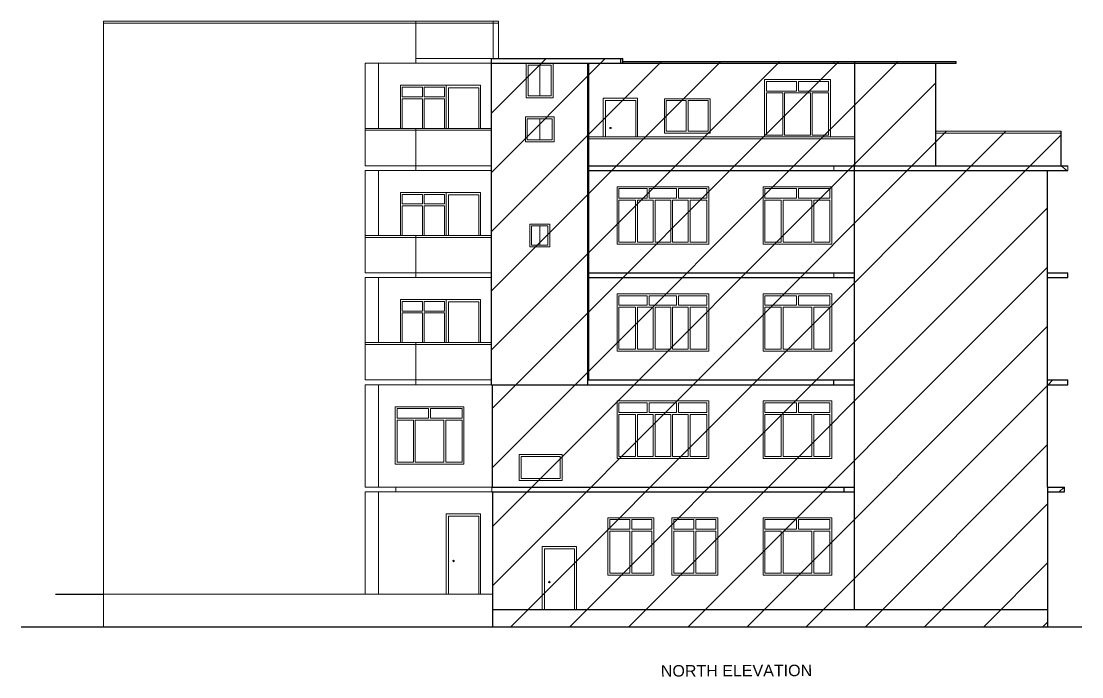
# Model space of a CAD drawing. Header units: inches. Extents: x 4069 to 291496, y -47643 to 12535.
# Drawn here: x 141059 to 142169, y -24238 to -23552 of the extents above; entities that cross this region are included whole.
import ezdxf

# ---------------------------------------------------------------- set-up
doc = ezdxf.new("R2010")
doc.units = ezdxf.units.IN
doc.header["$LTSCALE"] = 5
doc.header["$MEASUREMENT"] = 0
for name, color, linetype, lineweight in [('A-WALL', 7, 'Continuous', 9), ('DOOR', 62, 'Continuous', 0), ('Railing', 43, 'Continuous', 18), ('win', 5, 'Continuous', 18)]:
    doc.layers.add(name, color=color, linetype=linetype, lineweight=lineweight)
doc.layers.add('column', color=4, linetype='Continuous')
doc.layers.add('WALL', color=7, linetype='Continuous')
doc.styles.add('DIMTEXT', font='arial.ttf', dxfattribs={"height": 8})

msp = doc.modelspace()

# ---------------------------------------------------------------- hatches: boundary and pattern name
at = {"layer": 'WALL', "linetype": 'ByBlock', "ltscale": 5, "true_color": 0xf8991e}
h = msp.add_hatch(dxfattribs=at)
h.set_pattern_fill('ANSI31', color=30, scale=350)
h.set_pattern_definition([(45, (134297.833, -20012.41), (-30.93592, 30.93592), [])])
h.paths.add_polyline_path([(141551.19179, -23591.376), (141551.19179, -23932.376), (141552.04474, -23932.376), (141552.04475, -24185.376), (142132.79784, -24185.376), (142132.79784, -24044.376), (142150.71991, -24044.376), (142150.71991, -24039.376), (142132.79784, -24039.376), (142132.79784, -23932.376), (142154.30432, -23932.376), (142154.30432, -23927.376), (142132.79784, -23927.376), (142132.79784, -23820.376), (142154.30432, -23820.376), (142154.30432, -23815.376), (142132.79784, -23815.376), (142132.79784, -23708.376), (142147.13549, -23708.376), (142154.30432, -23708.376), (142154.30432, -23703.376), (142147.13549, -23703.376), (142147.13549, -23667.376), (142015.70705, -23667.376), (142015.70705, -23594.376), (141688.87604, -23594.376), (141688.87604, -23591.376)])

# ---------------------------------------------------------------- linework, layer by layer
at = {"layer": 'A-WALL', "ltscale": 5}
for p, q in [((141145.05305, -23591.376), (141145.05305, -23552.376)), ((141471.86572, -23552.376), (141471.86572, -23596.376)), ((141552.82771, -23552.376), (141552.82771, -23591.376)), ((141558.33265, -23552.376), (141558.33265, -23591.376)), ((141145.05305, -24185.376), (141145.05305, -23591.376)), ((141471.86572, -23591.376), (141558.33265, -23591.376)), ((141909.36949, -23594.376), (141909.36949, -23596.376)), ((141418.86572, -23596.376), (141553.75198, -23596.376)), ((141418.86572, -23596.376), (141418.86572, -23703.376)), ((141432.86572, -23664.376), (141432.86572, -23596.376)), ((141558.33265, -23596.376), (141557.40837, -23596.376)), ((141471.86572, -23703.376), (141471.86572, -23664.376)), ((141418.86572, -23703.376), (141551.19179, -23703.376)), ((141471.86572, -23703.376), (141471.86572, -23708.376)), ((141909.36949, -23703.376), (141909.36949, -23708.376)), ((142153.23915, -23708.376), (142147.13549, -23703.376)), ((142154.30432, -23708.376), (142154.30432, -23703.376)), ((141418.86572, -23708.376), (141551.19179, -23708.376)), ((141418.86572, -23708.376), (141418.86572, -23815.376)), ((141432.86572, -23776.376), (141432.86572, -23708.376)), ((141471.86572, -23815.376), (141471.86572, -23776.376)), ((141418.86572, -23815.376), (141551.19179, -23815.376)), ((141471.86572, -23815.376), (141471.86572, -23820.376)), ((141909.36949, -23820.376), (141909.36949, -23815.376)), ((141418.86572, -23820.376), (141551.19179, -23820.376)), ((141418.86572, -23820.376), (141418.86572, -23927.376)), ((141432.86572, -23888.376), (141432.86572, -23820.376)), ((141471.86572, -23927.376), (141471.86572, -23888.376)), ((141418.86572, -23927.376), (141551.19179, -23927.376)), ((141471.86572, -23927.376), (141471.86572, -23932.376)), ((141418.86572, -23932.376), (141551.19179, -23932.376)), ((141418.86572, -24039.376), (141418.86572, -23932.376)), ((141432.86572, -24039.376), (141432.86572, -23932.376)), ((141418.86572, -24039.376), (141552.04474, -24039.376)), ((141418.86572, -24044.376), (141552.04474, -24044.376)), ((141418.86572, -24151.376), (141418.86572, -24044.376)), ((141432.86572, -24151.376), (141432.86572, -24044.376)), ((141450.86572, -24044.376), (141450.86572, -24039.376)), ((141551.61827, -24044.376), (141551.61827, -24039.376)), ((141145.05305, -24151.376), (141552.04475, -24151.376))]:
    msp.add_line(p, q, dxfattribs=at)
for centre in [(141675.64269, -23664.14055), (141511.4015, -24116.626), (141611.6711, -24138.626)]:
    msp.add_circle(centre, 0.7664, dxfattribs=at)
at = {"layer": 'DOOR', "lineweight": 13}
for p, q in [((141503.75198, -23664.376), (141503.75198, -23619.376)), ((141503.75198, -23619.376), (141503.75198, -23664.376)), ((141503.75198, -23619.376), (141539.75198, -23619.376)), ((141506.25198, -23621.876), (141506.25198, -23664.376)), ((141506.25198, -23621.876), (141537.75198, -23621.876)), ((141537.75198, -23664.376), (141537.75198, -23621.876)), ((141539.75198, -23664.376), (141539.75198, -23619.376)), ((141667.99317, -23673.376), (141667.99317, -23632.89055)), ((141667.99317, -23632.89055), (141667.99317, -23673.376)), ((141667.99317, -23632.89055), (141703.97714, -23632.89055)), ((141670.49317, -23635.39055), (141670.49317, -23673.376)), ((141670.49317, -23635.39055), (141701.97714, -23635.39055)), ((141701.97714, -23673.376), (141701.97714, -23635.39055)), ((141703.97714, -23673.376), (141703.97714, -23632.89055)), ((141503.75198, -23776.376), (141503.75198, -23731.376)), ((141503.75198, -23731.376), (141503.75198, -23776.376)), ((141503.75198, -23731.376), (141539.75198, -23731.376)), ((141506.25198, -23733.876), (141506.25198, -23776.376)), ((141506.25198, -23733.876), (141537.75198, -23733.876)), ((141537.75198, -23776.376), (141537.75198, -23733.876)), ((141539.75198, -23776.376), (141539.75198, -23731.376)), ((141503.75198, -23888.376), (141503.75198, -23843.376)), ((141503.75198, -23843.376), (141503.75198, -23888.376)), ((141503.75198, -23843.376), (141539.75198, -23843.376)), ((141506.25198, -23845.876), (141506.25198, -23888.376)), ((141506.25198, -23845.876), (141537.75198, -23845.876)), ((141537.75198, -23888.376), (141537.75198, -23845.876)), ((141539.75198, -23888.376), (141539.75198, -23843.376)), ((141503.75198, -24144.44414), (141503.75198, -24067.376)), ((141503.75198, -24067.376), (141503.75198, -24151.376)), ((141503.75198, -24067.376), (141539.75198, -24067.376)), ((141506.25198, -24069.876), (141506.25198, -24151.376)), ((141506.25198, -24069.876), (141537.75198, -24069.876)), ((141537.75198, -24151.376), (141537.75198, -24069.876)), ((141539.75198, -24151.376), (141539.75198, -24067.376)), ((141604.02159, -24160.44414), (141604.02159, -24101.376)), ((141604.02159, -24101.376), (141604.02159, -24167.376)), ((141604.02159, -24101.376), (141640.00555, -24101.376)), ((141606.52159, -24103.876), (141606.52159, -24167.376)), ((141606.52159, -24103.876), (141638.00555, -24103.876)), ((141638.00555, -24167.376), (141638.00555, -24103.876)), ((141640.00555, -24167.376), (141640.00555, -24101.376))]:
    msp.add_line(p, q, dxfattribs=at)
at = {"layer": 'Railing', "color": 30}
for p, q in [((141145.05305, -23552.376), (141558.33265, -23552.376)), ((141145.05305, -23554.376), (141558.33265, -23554.376)), ((141418.86572, -23664.376), (141551.19179, -23664.376)), ((141418.86572, -23666.376), (141551.19179, -23666.376)), ((142015.70705, -23667.376), (142147.13549, -23667.376)), ((142015.70705, -23669.376), (142147.13549, -23669.376)), ((141652.99985, -23673.376), (141930.87596, -23673.376)), ((141652.99985, -23675.376), (141930.87596, -23675.376)), ((141418.86572, -23776.376), (141551.19179, -23776.376)), ((141418.86572, -23778.376), (141551.19179, -23778.376)), ((141418.86572, -23888.376), (141551.19179, -23888.376)), ((141418.86572, -23890.376), (141551.19179, -23890.376))]:
    msp.add_line(p, q, dxfattribs=at)
at = {"layer": 'WALL', "color": 2, "linetype": 'ByBlock', "ltscale": 5}
for p, q in [((141551.19179, -23927.376), (141551.19179, -23591.376)), ((141551.19179, -23591.376), (141688.60694, -23591.376)), ((141686.3262, -23596.376), (141686.3262, -23591.376)), ((141688.60694, -23596.376), (141688.60694, -23591.376)), ((141688.60694, -23594.376), (142037.21352, -23594.376)), ((141930.87596, -23594.376), (141930.87596, -23703.376)), ((142037.21352, -23596.376), (142037.21352, -23594.376)), ((141551.19179, -23596.376), (141688.60694, -23596.376)), ((141651.92557, -23932.376), (141651.92557, -23596.376)), ((141652.99985, -23927.376), (141652.99985, -23596.376)), ((141688.60694, -23596.376), (142037.21352, -23596.376)), ((142015.70705, -23596.376), (142015.70705, -23703.376)), ((142147.13549, -23703.376), (142147.13549, -23667.376)), ((141652.99985, -23703.376), (142015.70705, -23703.376)), ((141930.87596, -24167.376), (141930.87596, -23703.376)), ((142015.70705, -23703.376), (142154.30432, -23703.376)), ((141652.99985, -23708.376), (141930.87596, -23708.376)), ((141930.87596, -23708.376), (142154.30432, -23708.376)), ((142132.79784, -23927.376), (142132.79784, -23708.376)), ((141652.99985, -23815.376), (141930.87596, -23815.376)), ((142132.79784, -23815.376), (142154.30432, -23815.376)), ((142154.30432, -23820.376), (142154.30432, -23815.376)), ((141652.99985, -23820.376), (141930.87596, -23820.376)), ((142132.79784, -23820.376), (142154.30432, -23820.376)), ((141551.19179, -23932.376), (141551.19179, -23927.376)), ((141651.92557, -23927.376), (141930.87596, -23927.376)), ((141909.36949, -23932.376), (141909.36949, -23927.376)), ((142132.79784, -23927.376), (142154.30432, -23927.376)), ((142132.79784, -24039.376), (142132.79784, -23927.376)), ((142154.30432, -23932.376), (142154.30432, -23927.376)), ((141551.19179, -23932.376), (141930.87596, -23932.376)), ((141552.04474, -24039.376), (141552.04474, -23932.376)), ((142132.79784, -23932.376), (142154.30432, -23932.376)), ((141551.61827, -24039.376), (141930.87596, -24039.376)), ((141551.61827, -24044.376), (141930.87596, -24044.376)), ((141552.04475, -24044.376), (141552.04475, -24185.376)), ((141920.12272, -24044.376), (141920.12272, -24039.376)), ((142132.79784, -24039.376), (142150.71991, -24039.376)), ((142132.79784, -24039.376), (142132.79784, -24185.376)), ((142132.79784, -24044.376), (142150.71991, -24044.376)), ((142150.71991, -24044.376), (142150.71991, -24039.376)), ((141094.97415, -24151.376), (141145.05305, -24151.376)), ((141552.04475, -24167.376), (142132.79784, -24167.376)), ((141058.97415, -24185.376), (142168.79784, -24185.376))]:
    msp.add_line(p, q, dxfattribs=at)
at = {"layer": 'win'}
for p, q in [((141587.54489, -23596.376), (141587.54489, -23632.376)), ((141587.54489, -23596.376), (141615.54489, -23596.376)), ((141589.54489, -23598.376), (141589.54489, -23630.376)), ((141589.54489, -23598.376), (141613.54489, -23598.376)), ((141601.54489, -23598.376), (141601.54489, -23630.376)), ((141613.54489, -23598.376), (141613.54489, -23630.376)), ((141615.54489, -23596.376), (141615.54489, -23632.376)), ((141836.79825, -23613.376), (141905.76752, -23613.376)), ((141836.79825, -23673.376), (141836.79825, -23613.376)), ((141838.79825, -23615.376), (141870.29892, -23615.376)), ((141838.79825, -23625.376), (141838.79825, -23615.376)), ((141870.29892, -23625.376), (141870.29892, -23615.376)), ((141872.29892, -23615.376), (141903.76752, -23615.376)), ((141872.29892, -23625.376), (141872.29892, -23615.376)), ((141903.76752, -23625.376), (141903.76752, -23615.376)), ((141905.76752, -23673.376), (141905.76752, -23613.376)), ((141455.75198, -23619.376), (141503.75198, -23619.376)), ((141455.75198, -23664.376), (141455.75198, -23619.376)), ((141457.75198, -23621.376), (141478.75198, -23621.376)), ((141457.75198, -23631.376), (141457.75198, -23621.376)), ((141478.75198, -23631.376), (141478.75198, -23621.376)), ((141480.75198, -23621.376), (141501.75198, -23621.376)), ((141480.75198, -23631.376), (141480.75198, -23621.376)), ((141501.75198, -23631.376), (141501.75198, -23621.376)), ((141503.75198, -23664.376), (141503.75198, -23619.376)), ((141838.79825, -23625.376), (141870.29892, -23625.376)), ((141838.79825, -23627.376), (141855.79892, -23627.376)), ((141838.79825, -23671.376), (141838.79825, -23627.376)), ((141855.79892, -23627.376), (141855.79892, -23671.376)), ((141857.79892, -23627.376), (141884.76752, -23627.376)), ((141857.79892, -23627.376), (141857.79892, -23671.376)), ((141872.29892, -23625.376), (141903.76752, -23625.376)), ((141884.76752, -23627.376), (141884.76752, -23671.376)), ((141886.76752, -23627.376), (141903.76752, -23627.376)), ((141886.76752, -23627.376), (141886.76752, -23671.376)), ((141903.76752, -23671.376), (141903.76752, -23627.376)), ((141457.75198, -23631.376), (141478.75198, -23631.376)), ((141457.75198, -23664.376), (141457.75198, -23633.376)), ((141457.75198, -23633.376), (141478.75198, -23633.376)), ((141478.75198, -23633.376), (141478.75198, -23664.376)), ((141480.75198, -23631.376), (141501.75198, -23631.376)), ((141480.75198, -23633.376), (141501.75198, -23633.376)), ((141480.75198, -23633.376), (141480.75198, -23664.376)), ((141501.75198, -23664.376), (141501.75198, -23633.376)), ((141615.54489, -23632.376), (141587.54489, -23632.376)), ((141613.54489, -23630.376), (141589.54489, -23630.376)), ((141731.96467, -23633.376), (141779.94329, -23633.376)), ((141731.96467, -23669.376), (141731.96467, -23633.376)), ((141733.96467, -23667.376), (141733.96467, -23635.376)), ((141733.96467, -23635.376), (141754.95398, -23635.376)), ((141754.95398, -23635.376), (141754.95398, -23667.376)), ((141756.95398, -23635.376), (141777.94329, -23635.376)), ((141756.95398, -23635.376), (141756.95398, -23667.376)), ((141777.94329, -23667.376), (141777.94329, -23635.376)), ((141779.94329, -23669.376), (141779.94329, -23633.376)), ((141586.55157, -23652.376), (141586.55157, -23678.376)), ((141586.55157, -23652.376), (141616.53821, -23652.376)), ((141588.55157, -23654.376), (141588.55157, -23676.376)), ((141588.55157, -23654.376), (141614.53821, -23654.376)), ((141601.54489, -23654.376), (141601.54489, -23676.376)), ((141614.53821, -23654.376), (141614.53821, -23676.376)), ((141616.53821, -23652.376), (141616.53821, -23678.376)), ((141731.96467, -23669.376), (141779.94329, -23669.376)), ((141733.96467, -23667.376), (141754.95398, -23667.376)), ((141756.95398, -23667.376), (141777.94329, -23667.376)), ((141838.79825, -23671.376), (141855.79892, -23671.376)), ((141857.79892, -23671.376), (141884.76752, -23671.376)), ((141886.76752, -23671.376), (141903.76752, -23671.376)), ((141616.53821, -23678.376), (141586.55157, -23678.376)), ((141614.53821, -23676.376), (141588.55157, -23676.376)), ((141836.79825, -23673.376), (141905.76752, -23673.376)), ((141682.48671, -23725.376), (141778.44396, -23725.376)), ((141682.48671, -23785.376), (141682.48671, -23725.376)), ((141684.48671, -23727.376), (141714.15338, -23727.376)), ((141684.48671, -23737.376), (141684.48671, -23727.376)), ((141714.15338, -23727.376), (141714.15338, -23737.376)), ((141716.15338, -23727.376), (141744.77729, -23727.376)), ((141716.15338, -23727.376), (141716.15338, -23737.376)), ((141744.77729, -23727.376), (141744.77729, -23737.376)), ((141746.77729, -23727.376), (141776.44396, -23727.376)), ((141746.77729, -23727.376), (141746.77729, -23737.376)), ((141776.44396, -23737.376), (141776.44396, -23727.376)), ((141778.44396, -23785.376), (141778.44396, -23725.376)), ((141835.29892, -23725.376), (141907.26685, -23725.376)), ((141835.29892, -23785.376), (141835.29892, -23725.376)), ((141837.29892, -23727.376), (141870.29892, -23727.376)), ((141837.29892, -23737.376), (141837.29892, -23727.376)), ((141870.29892, -23737.376), (141870.29892, -23727.376)), ((141872.29892, -23727.376), (141905.26685, -23727.376)), ((141872.29892, -23737.376), (141872.29892, -23727.376)), ((141905.26685, -23737.376), (141905.26685, -23727.376)), ((141907.26685, -23785.376), (141907.26685, -23725.376)), ((141455.75198, -23731.376), (141503.75198, -23731.376)), ((141455.75198, -23776.376), (141455.75198, -23731.376)), ((141457.75198, -23733.376), (141478.75198, -23733.376)), ((141457.75198, -23743.376), (141457.75198, -23733.376)), ((141478.75198, -23743.376), (141478.75198, -23733.376)), ((141480.75198, -23733.376), (141501.75198, -23733.376)), ((141480.75198, -23743.376), (141480.75198, -23733.376)), ((141501.75198, -23743.376), (141501.75198, -23733.376)), ((141503.75198, -23776.376), (141503.75198, -23731.376)), ((141684.48671, -23737.376), (141714.15338, -23737.376)), ((141716.15338, -23737.376), (141744.77729, -23737.376)), ((141746.77729, -23737.376), (141776.44396, -23737.376)), ((141837.29892, -23737.376), (141870.29892, -23737.376)), ((141872.29892, -23737.376), (141905.26685, -23737.376)), ((141457.75198, -23743.376), (141478.75198, -23743.376)), ((141457.75198, -23776.376), (141457.75198, -23745.376)), ((141457.75198, -23745.376), (141478.75198, -23745.376)), ((141478.75198, -23745.376), (141478.75198, -23776.376)), ((141480.75198, -23743.376), (141501.75198, -23743.376)), ((141480.75198, -23745.376), (141501.75198, -23745.376)), ((141480.75198, -23745.376), (141480.75198, -23776.376)), ((141501.75198, -23776.376), (141501.75198, -23745.376)), ((141684.48671, -23739.376), (141701.88671, -23739.376)), ((141684.48671, -23783.376), (141684.48671, -23739.376)), ((141701.88671, -23739.376), (141701.88671, -23783.376)), ((141703.88671, -23739.376), (141720.28671, -23739.376)), ((141703.88671, -23739.376), (141703.88671, -23783.376)), ((141720.28671, -23739.376), (141720.28671, -23783.376)), ((141722.28671, -23739.376), (141738.64396, -23739.376)), ((141722.28671, -23739.376), (141722.28671, -23783.376)), ((141738.64396, -23739.376), (141738.64396, -23783.376)), ((141740.64396, -23739.376), (141757.04396, -23739.376)), ((141740.64396, -23739.376), (141740.64396, -23783.376)), ((141757.04396, -23739.376), (141757.04396, -23783.376)), ((141759.04396, -23739.376), (141776.44396, -23739.376)), ((141759.04396, -23739.376), (141759.04396, -23783.376)), ((141776.44396, -23783.376), (141776.44396, -23739.376)), ((141837.29892, -23739.376), (141854.29892, -23739.376)), ((141837.29892, -23783.376), (141837.29892, -23739.376)), ((141854.29892, -23739.376), (141854.29892, -23783.376)), ((141856.29892, -23739.376), (141886.26685, -23739.376)), ((141856.29892, -23739.376), (141856.29892, -23783.376)), ((141886.26685, -23739.376), (141886.26685, -23783.376)), ((141888.26685, -23739.376), (141905.26685, -23739.376)), ((141888.26685, -23739.376), (141888.26685, -23783.376)), ((141905.26685, -23783.376), (141905.26685, -23739.376)), ((141591.06336, -23764.376), (141591.06336, -23788.376)), ((141591.06336, -23764.376), (141612.05401, -23764.376)), ((141593.06336, -23766.376), (141593.06336, -23786.376)), ((141593.06336, -23766.376), (141610.05401, -23766.376)), ((141601.55868, -23766.376), (141601.55868, -23786.376)), ((141610.05401, -23766.376), (141610.05401, -23786.376)), ((141612.05401, -23764.376), (141612.05401, -23788.376)), ((141684.48671, -23783.376), (141701.88671, -23783.376)), ((141703.88671, -23783.376), (141720.28671, -23783.376)), ((141722.28671, -23783.376), (141738.64396, -23783.376)), ((141740.64396, -23783.376), (141757.04396, -23783.376)), ((141759.04396, -23783.376), (141776.44396, -23783.376)), ((141837.29892, -23783.376), (141854.29892, -23783.376)), ((141856.29892, -23783.376), (141886.26685, -23783.376)), ((141888.26685, -23783.376), (141905.26685, -23783.376)), ((141612.05401, -23788.376), (141591.06336, -23788.376)), ((141610.05401, -23786.376), (141593.06336, -23786.376)), ((141682.48671, -23785.376), (141778.44396, -23785.376)), ((141835.29892, -23785.376), (141907.26685, -23785.376)), ((141682.48671, -23837.376), (141778.44396, -23837.376)), ((141682.48671, -23897.376), (141682.48671, -23837.376)), ((141778.44396, -23897.376), (141778.44396, -23837.376)), ((141835.29892, -23837.376), (141907.26685, -23837.376)), ((141835.29892, -23897.376), (141835.29892, -23837.376)), ((141907.26685, -23897.376), (141907.26685, -23837.376)), ((141455.75198, -23843.376), (141503.75198, -23843.376)), ((141455.75198, -23888.376), (141455.75198, -23843.376)), ((141457.75198, -23845.376), (141478.75198, -23845.376)), ((141457.75198, -23855.376), (141457.75198, -23845.376)), ((141478.75198, -23855.376), (141478.75198, -23845.376)), ((141480.75198, -23845.376), (141501.75198, -23845.376)), ((141480.75198, -23855.376), (141480.75198, -23845.376)), ((141501.75198, -23855.376), (141501.75198, -23845.376)), ((141503.75198, -23888.376), (141503.75198, -23843.376)), ((141684.48671, -23839.376), (141714.15338, -23839.376)), ((141684.48671, -23849.376), (141684.48671, -23839.376)), ((141684.48671, -23849.376), (141714.15338, -23849.376)), ((141714.15338, -23839.376), (141714.15338, -23849.376)), ((141716.15338, -23839.376), (141744.77729, -23839.376)), ((141716.15338, -23839.376), (141716.15338, -23849.376)), ((141716.15338, -23849.376), (141744.77729, -23849.376)), ((141744.77729, -23839.376), (141744.77729, -23849.376)), ((141746.77729, -23839.376), (141776.44396, -23839.376)), ((141746.77729, -23839.376), (141746.77729, -23849.376)), ((141746.77729, -23849.376), (141776.44396, -23849.376)), ((141776.44396, -23849.376), (141776.44396, -23839.376)), ((141837.29892, -23839.376), (141870.29892, -23839.376)), ((141837.29892, -23849.376), (141837.29892, -23839.376)), ((141837.29892, -23849.376), (141870.29892, -23849.376)), ((141870.29892, -23849.376), (141870.29892, -23839.376)), ((141872.29892, -23839.376), (141905.26685, -23839.376)), ((141872.29892, -23849.376), (141872.29892, -23839.376)), ((141872.29892, -23849.376), (141905.26685, -23849.376)), ((141905.26685, -23849.376), (141905.26685, -23839.376)), ((141457.75198, -23855.376), (141478.75198, -23855.376)), ((141457.75198, -23888.376), (141457.75198, -23857.376)), ((141457.75198, -23857.376), (141478.75198, -23857.376)), ((141478.75198, -23857.376), (141478.75198, -23888.376)), ((141480.75198, -23855.376), (141501.75198, -23855.376)), ((141480.75198, -23857.376), (141501.75198, -23857.376)), ((141480.75198, -23857.376), (141480.75198, -23888.376)), ((141501.75198, -23888.376), (141501.75198, -23857.376)), ((141684.48671, -23851.376), (141701.88671, -23851.376)), ((141684.48671, -23895.376), (141684.48671, -23851.376)), ((141701.88671, -23851.376), (141701.88671, -23895.376)), ((141703.88671, -23851.376), (141720.28671, -23851.376)), ((141703.88671, -23851.376), (141703.88671, -23895.376)), ((141720.28671, -23851.376), (141720.28671, -23895.376)), ((141722.28671, -23851.376), (141738.64396, -23851.376)), ((141722.28671, -23851.376), (141722.28671, -23895.376)), ((141738.64396, -23851.376), (141738.64396, -23895.376)), ((141740.64396, -23851.376), (141757.04396, -23851.376)), ((141740.64396, -23851.376), (141740.64396, -23895.376)), ((141757.04396, -23851.376), (141757.04396, -23895.376)), ((141759.04396, -23851.376), (141776.44396, -23851.376)), ((141759.04396, -23851.376), (141759.04396, -23895.376)), ((141776.44396, -23895.376), (141776.44396, -23851.376)), ((141837.29892, -23851.376), (141854.29892, -23851.376)), ((141837.29892, -23895.376), (141837.29892, -23851.376)), ((141854.29892, -23851.376), (141854.29892, -23895.376)), ((141856.29892, -23851.376), (141886.26685, -23851.376)), ((141856.29892, -23851.376), (141856.29892, -23895.376)), ((141886.26685, -23851.376), (141886.26685, -23895.376)), ((141888.26685, -23851.376), (141905.26685, -23851.376)), ((141888.26685, -23851.376), (141888.26685, -23895.376)), ((141905.26685, -23895.376), (141905.26685, -23851.376)), ((141682.48671, -23897.376), (141778.44396, -23897.376)), ((141684.48671, -23895.376), (141701.88671, -23895.376)), ((141703.88671, -23895.376), (141720.28671, -23895.376)), ((141722.28671, -23895.376), (141738.64396, -23895.376)), ((141740.64396, -23895.376), (141757.04396, -23895.376)), ((141759.04396, -23895.376), (141776.44396, -23895.376)), ((141835.29892, -23897.376), (141907.26685, -23897.376)), ((141837.29892, -23895.376), (141854.29892, -23895.376)), ((141856.29892, -23895.376), (141886.26685, -23895.376)), ((141888.26685, -23895.376), (141905.26685, -23895.376)), ((141682.48671, -23949.376), (141778.44396, -23949.376)), ((141682.48671, -24009.376), (141682.48671, -23949.376)), ((141778.44396, -24009.376), (141778.44396, -23949.376)), ((141835.29892, -23949.376), (141907.26685, -23949.376)), ((141835.29892, -24009.376), (141835.29892, -23949.376)), ((141907.26685, -24009.376), (141907.26685, -23949.376)), ((141450.30885, -23955.376), (141522.30885, -23955.376)), ((141450.30885, -24015.376), (141450.30885, -23955.376)), ((141452.30885, -23957.376), (141485.34091, -23957.376)), ((141452.30885, -23967.376), (141452.30885, -23957.376)), ((141485.34091, -23967.376), (141485.34091, -23957.376)), ((141487.34091, -23957.376), (141520.30885, -23957.376)), ((141487.34091, -23967.376), (141487.34091, -23957.376)), ((141520.30885, -23967.376), (141520.30885, -23957.376)), ((141522.30885, -24015.376), (141522.30885, -23955.376)), ((141684.48671, -23951.376), (141714.15338, -23951.376)), ((141684.48671, -23961.376), (141684.48671, -23951.376)), ((141714.15338, -23951.376), (141714.15338, -23961.376)), ((141716.15338, -23951.376), (141744.77729, -23951.376)), ((141716.15338, -23951.376), (141716.15338, -23961.376)), ((141744.77729, -23951.376), (141744.77729, -23961.376)), ((141746.77729, -23951.376), (141776.44396, -23951.376)), ((141746.77729, -23951.376), (141746.77729, -23961.376)), ((141776.44396, -23961.376), (141776.44396, -23951.376)), ((141837.29892, -23951.376), (141870.29892, -23951.376)), ((141837.29892, -23961.376), (141837.29892, -23951.376)), ((141870.29892, -23961.376), (141870.29892, -23951.376)), ((141872.29892, -23951.376), (141905.26685, -23951.376)), ((141872.29892, -23961.376), (141872.29892, -23951.376)), ((141905.26685, -23961.376), (141905.26685, -23951.376)), ((141452.30885, -23967.376), (141485.34091, -23967.376)), ((141452.30885, -23969.376), (141469.30885, -23969.376)), ((141452.30885, -24013.376), (141452.30885, -23969.376)), ((141469.30885, -23969.376), (141469.30885, -24013.376)), ((141471.30885, -23969.376), (141501.30885, -23969.376)), ((141471.30885, -23969.376), (141471.30885, -24013.376)), ((141487.34091, -23967.376), (141520.30885, -23967.376)), ((141501.30885, -23969.376), (141501.30885, -24013.376)), ((141503.30885, -23969.376), (141520.30885, -23969.376)), ((141503.30885, -23969.376), (141503.30885, -24013.376)), ((141520.30885, -24013.376), (141520.30885, -23969.376)), ((141684.48671, -23961.376), (141714.15338, -23961.376)), ((141684.48671, -23963.376), (141701.88671, -23963.376)), ((141684.48671, -24007.376), (141684.48671, -23963.376)), ((141701.88671, -23963.376), (141701.88671, -24007.376)), ((141703.88671, -23963.376), (141720.28671, -23963.376)), ((141703.88671, -23963.376), (141703.88671, -24007.376)), ((141716.15338, -23961.376), (141744.77729, -23961.376)), ((141720.28671, -23963.376), (141720.28671, -24007.376)), ((141722.28671, -23963.376), (141738.64396, -23963.376)), ((141722.28671, -23963.376), (141722.28671, -24007.376)), ((141738.64396, -23963.376), (141738.64396, -24007.376)), ((141740.64396, -23963.376), (141757.04396, -23963.376)), ((141740.64396, -23963.376), (141740.64396, -24007.376)), ((141746.77729, -23961.376), (141776.44396, -23961.376)), ((141757.04396, -23963.376), (141757.04396, -24007.376)), ((141759.04396, -23963.376), (141776.44396, -23963.376)), ((141759.04396, -23963.376), (141759.04396, -24007.376)), ((141776.44396, -24007.376), (141776.44396, -23963.376)), ((141837.29892, -23961.376), (141870.29892, -23961.376)), ((141837.29892, -23963.376), (141854.29892, -23963.376)), ((141837.29892, -24007.376), (141837.29892, -23963.376)), ((141854.29892, -23963.376), (141854.29892, -24007.376)), ((141856.29892, -23963.376), (141886.26685, -23963.376)), ((141856.29892, -23963.376), (141856.29892, -24007.376)), ((141872.29892, -23961.376), (141905.26685, -23961.376)), ((141886.26685, -23963.376), (141886.26685, -24007.376)), ((141888.26685, -23963.376), (141905.26685, -23963.376)), ((141888.26685, -23963.376), (141888.26685, -24007.376)), ((141905.26685, -24007.376), (141905.26685, -23963.376)), ((141624.99853, -24005.376), (141580.01857, -24005.376)), ((141580.01857, -24005.376), (141580.01857, -24032.376)), ((141624.99853, -24032.376), (141624.99853, -24005.376)), ((141450.30885, -24015.376), (141522.30885, -24015.376)), ((141452.30885, -24013.376), (141469.30885, -24013.376)), ((141471.30885, -24013.376), (141501.30885, -24013.376)), ((141503.30885, -24013.376), (141520.30885, -24013.376)), ((141622.99853, -24007.376), (141582.01857, -24007.376)), ((141582.01857, -24007.376), (141582.01857, -24030.376)), ((141622.99853, -24030.376), (141622.99853, -24007.376)), ((141682.48671, -24009.376), (141778.44396, -24009.376)), ((141684.48671, -24007.376), (141701.88671, -24007.376)), ((141703.88671, -24007.376), (141720.28671, -24007.376)), ((141722.28671, -24007.376), (141738.64396, -24007.376)), ((141740.64396, -24007.376), (141757.04396, -24007.376)), ((141759.04396, -24007.376), (141776.44396, -24007.376)), ((141835.29892, -24009.376), (141907.26685, -24009.376)), ((141837.29892, -24007.376), (141854.29892, -24007.376)), ((141856.29892, -24007.376), (141886.26685, -24007.376)), ((141888.26685, -24007.376), (141905.26685, -24007.376)), ((141624.99853, -24032.376), (141580.01857, -24032.376)), ((141622.99853, -24030.376), (141582.01857, -24030.376)), ((141672.99094, -24071.376), (141720.96957, -24071.376)), ((141672.99094, -24131.376), (141672.99094, -24071.376)), ((141720.96957, -24131.376), (141720.96957, -24071.376)), ((141739.9611, -24071.376), (141787.93973, -24071.376)), ((141739.9611, -24131.376), (141739.9611, -24071.376)), ((141787.93973, -24131.376), (141787.93973, -24071.376)), ((141835.29892, -24071.376), (141907.26685, -24071.376)), ((141835.29892, -24131.376), (141835.29892, -24071.376)), ((141907.26685, -24131.376), (141907.26685, -24071.376)), ((141674.99094, -24073.376), (141695.99094, -24073.376)), ((141674.99094, -24083.376), (141674.99094, -24073.376)), ((141695.99094, -24083.376), (141695.99094, -24073.376)), ((141697.99094, -24073.376), (141718.96957, -24073.376)), ((141697.99094, -24083.376), (141697.99094, -24073.376)), ((141718.96957, -24083.376), (141718.96957, -24073.376)), ((141741.9611, -24073.376), (141762.93973, -24073.376)), ((141741.9611, -24083.376), (141741.9611, -24073.376)), ((141762.93973, -24083.376), (141762.93973, -24073.376)), ((141764.93973, -24073.376), (141785.93973, -24073.376)), ((141764.93973, -24083.376), (141764.93973, -24073.376)), ((141785.93973, -24083.376), (141785.93973, -24073.376)), ((141837.29892, -24073.376), (141870.29892, -24073.376)), ((141837.29892, -24083.376), (141837.29892, -24073.376)), ((141870.29892, -24083.376), (141870.29892, -24073.376)), ((141872.29892, -24073.376), (141905.26685, -24073.376)), ((141872.29892, -24083.376), (141872.29892, -24073.376)), ((141905.26685, -24083.376), (141905.26685, -24073.376)), ((141674.99094, -24083.376), (141695.99094, -24083.376)), ((141674.99094, -24129.376), (141674.99094, -24085.376)), ((141674.99094, -24085.376), (141695.99094, -24085.376)), ((141695.99094, -24085.376), (141695.99094, -24129.376)), ((141697.99094, -24083.376), (141718.96957, -24083.376)), ((141697.99094, -24085.376), (141718.96957, -24085.376)), ((141697.99094, -24085.376), (141697.99094, -24129.376)), ((141718.96957, -24129.376), (141718.96957, -24085.376)), ((141741.9611, -24083.376), (141762.93973, -24083.376)), ((141741.9611, -24129.376), (141741.9611, -24085.376)), ((141741.9611, -24085.376), (141762.93973, -24085.376)), ((141762.93973, -24085.376), (141762.93973, -24129.376)), ((141764.93973, -24083.376), (141785.93973, -24083.376)), ((141764.93973, -24085.376), (141785.93973, -24085.376)), ((141764.93973, -24085.376), (141764.93973, -24129.376)), ((141785.93973, -24129.376), (141785.93973, -24085.376)), ((141837.29892, -24083.376), (141870.29892, -24083.376)), ((141837.29892, -24085.376), (141854.29892, -24085.376)), ((141837.29892, -24129.376), (141837.29892, -24085.376)), ((141854.29892, -24085.376), (141854.29892, -24129.376)), ((141856.29892, -24085.376), (141886.26685, -24085.376)), ((141856.29892, -24085.376), (141856.29892, -24129.376)), ((141872.29892, -24083.376), (141905.26685, -24083.376)), ((141886.26685, -24085.376), (141886.26685, -24129.376)), ((141888.26685, -24085.376), (141905.26685, -24085.376)), ((141888.26685, -24085.376), (141888.26685, -24129.376)), ((141905.26685, -24129.376), (141905.26685, -24085.376)), ((141672.99094, -24131.376), (141720.96957, -24131.376)), ((141674.99094, -24129.376), (141695.99094, -24129.376)), ((141697.99094, -24129.376), (141718.96957, -24129.376)), ((141739.9611, -24131.376), (141787.93973, -24131.376)), ((141741.9611, -24129.376), (141762.93973, -24129.376)), ((141764.93973, -24129.376), (141785.93973, -24129.376)), ((141835.29892, -24131.376), (141907.26685, -24131.376)), ((141837.29892, -24129.376), (141854.29892, -24129.376)), ((141856.29892, -24129.376), (141886.26685, -24129.376)), ((141888.26685, -24129.376), (141905.26685, -24129.376))]:
    msp.add_line(p, q, dxfattribs=at)

# ---------------------------------------------------------------- texts
at = {"layer": 'column', "color": 0, "insert": (141807.44873, -24225.30194), "char_height": 12, "width": 216.2724828, "attachment_point": 2, "rotation": 0.20565602, "style": 'DIMTEXT'}
msp.add_mtext('NORTH ELEVATION', dxfattribs=at)

doc.saveas('drawing.dxf')
